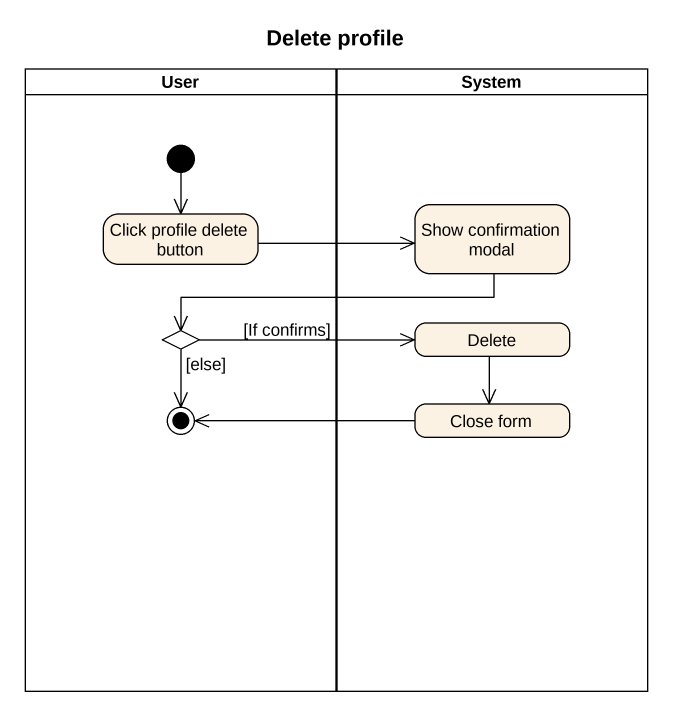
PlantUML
@startuml
title Delete profile
hide empty description
state User <<partition>> {
  state "Click profile delete button" as Click_profile_delete_button
  state choice1 <<choice>>
  state final1 <<end>>
  [*] --> Click_profile_delete_button
}
state System <<partition>> {
  state "Show confirmation modal" as Show_confirmation_modal
  state Delete
  state "Close form" as Close_form
}
Click_profile_delete_button -right-> Show_confirmation_modal
Show_confirmation_modal -left-> choice1
choice1 -right-> Delete : [If confirms]
choice1 --> final1 : [else]
Delete --> Close_form
Close_form -left-> final1
@enduml
